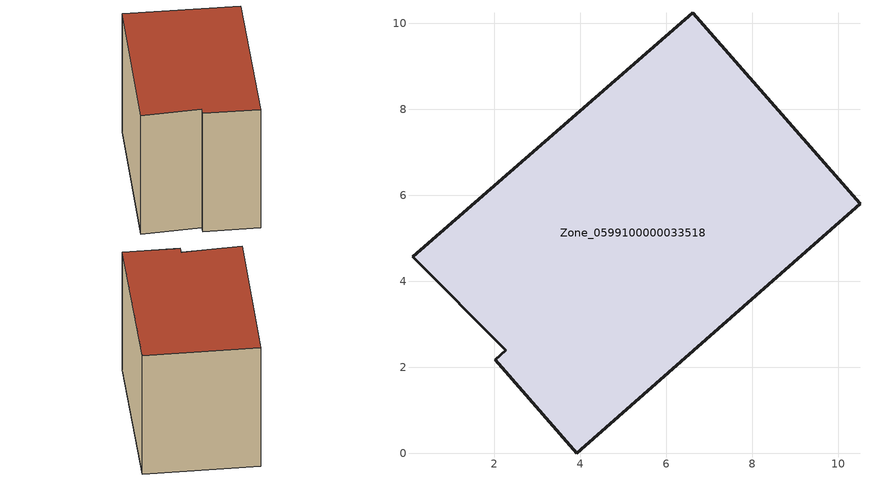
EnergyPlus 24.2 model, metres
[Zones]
Zone_0599100000033518
 floor ground (C_G): 0.1,4.58 6.62,10.25 10.51,5.81 3.92,0 2.02,2.18 2.27,2.4 z0
 wall outside (C_F): 10.51,5.81 6.62,10.25 0.1,4.58 2.27,2.4 2.02,2.18 3.92,0 10.51,5.81 z0:7.24
 roof outside (C_R): 6.62,10.25 0.1,4.58 2.27,2.4 2.02,2.18 3.92,0 10.51,5.81 z7.24
[BUILDING]
Pand.0599100000033518: North Axis=0; Terrain=City; Loads Convergence Tolerance Value=0.04; Temperature Convergence Tolerance Value=0.4; Solar Distribution=FullExterior; Maximum Number of Warmup Days=25; Minimum Number of Warmup Days=1
[Site:Location]
Rotterdam.The.Hague.AP_ZH_NLD Design_Conditions: Latitude=51.96; Longitude=4.45; Time Zone=1; Elevation=-4.5
[SITE:GROUNDTEMPERATURE:BUILDINGSURFACE]
18, 18, 18, 18, 18, 18, 18, 18, 18, 18, 18, 18
[MATERIAL] Thermal Absorptance=0.9; Solar Absorptance=0.7; Visible Absorptance=0.7
Name | Roughness | Thickness | Conductivity | Density | Specific Heat
G.TI.1946 | MediumSmooth | 0.15 | 1 | 540 | 1210
F.TI.1946 | Rough | 0.3 | 0.857143 | 1920 | 840
R.TI.1946 | MediumRough | 0.2 | 0.1 | 1500 | 1000
[CONSTRUCTION]
C_G: G.TI.1946
C_F: F.TI.1946
C_R: R.TI.1946
[ZONE]
Zone_0599100000033518: Type=1; Multiplier=1; Ceiling Height=Autocalculate; Volume=Autocalculate; Floor Area=autocalculate; Part of Total Floor Area=Yes
[ZONEINFILTRATION:DESIGNFLOWRATE]
Infil_Zone_0599100000033518: Zone or ZoneList or Space or SpaceList=Zone_0599100000033518; Schedule=AlwaysOn; Design Flow Rate Calculation Method=Flow/Area; Flow Rate per Floor Area=0.003; Constant Term Coefficient=1; Temperature Term Coefficient=0; Velocity Term Coefficient=0; Velocity Squared Term Coefficient=0
[HVACTEMPLATE:ZONE:IDEALLOADSAIRSYSTEM]
Zone_0599100000033518: Maximum Heating Supply Air Temperature=50; Minimum Cooling Supply Air Temperature=13; Maximum Heating Supply Air Humidity Ratio=0.0156; Minimum Cooling Supply Air Humidity Ratio=0.0077; Heating Limit=NoLimit; Cooling Limit=NoLimit; Dehumidification Control Type=ConstantSensibleHeatRatio; Cooling Sensible Heat Ratio=0.7; Dehumidification Setpoint=60; Humidification Control Type=None; Humidification Setpoint=30; Outdoor Air Method=None; Outdoor Air Flow Rate per Person=0.00944; Outdoor Air Flow Rate per Zone Floor Area=0; Outdoor Air Flow Rate per Zone=0; Demand Controlled Ventilation Type=None; Outdoor Air Economizer Type=NoEconomizer; Heat Recovery Type=None; Sensible Heat Recovery Effectiveness=0.7; Latent Heat Recovery Effectiveness=0.65
[ZONECONTROL:THERMOSTAT]
ThermostatControl_Zone_0599100000033518: Zone or ZoneList=Zone_0599100000033518; Control Type Schedule=DualSetpointControlType; Control 1=Thermostat_Zone_0599100000033518; Temperature Difference Between Cutout And Setpoint=0
[THERMOSTATSETPOINT:DUALSETPOINT]
Thermostat_Zone_0599100000033518: Heating Setpoint Temperature Schedule=HeatingSetpoint_Zone_0599100000033518; Cooling Setpoint Temperature Schedule=CoolingSetpoint_Zone_0599100000033518
[SCHEDULE:COMPACT]
HeatingSetpoint_Zone_0599100000033518: Through: 12/31, For: AllDays, Until: 24:00, 21
CoolingSetpoint_Zone_0599100000033518: Through: 12/31, For: AllDays, Until: 24:00, 24
DualSetpointControlType: Through: 12/31, For: AllDays, Until: 24:00, 4
AlwaysOn: Through: 12/31, For: AllDays, Until: 24:00, 1
